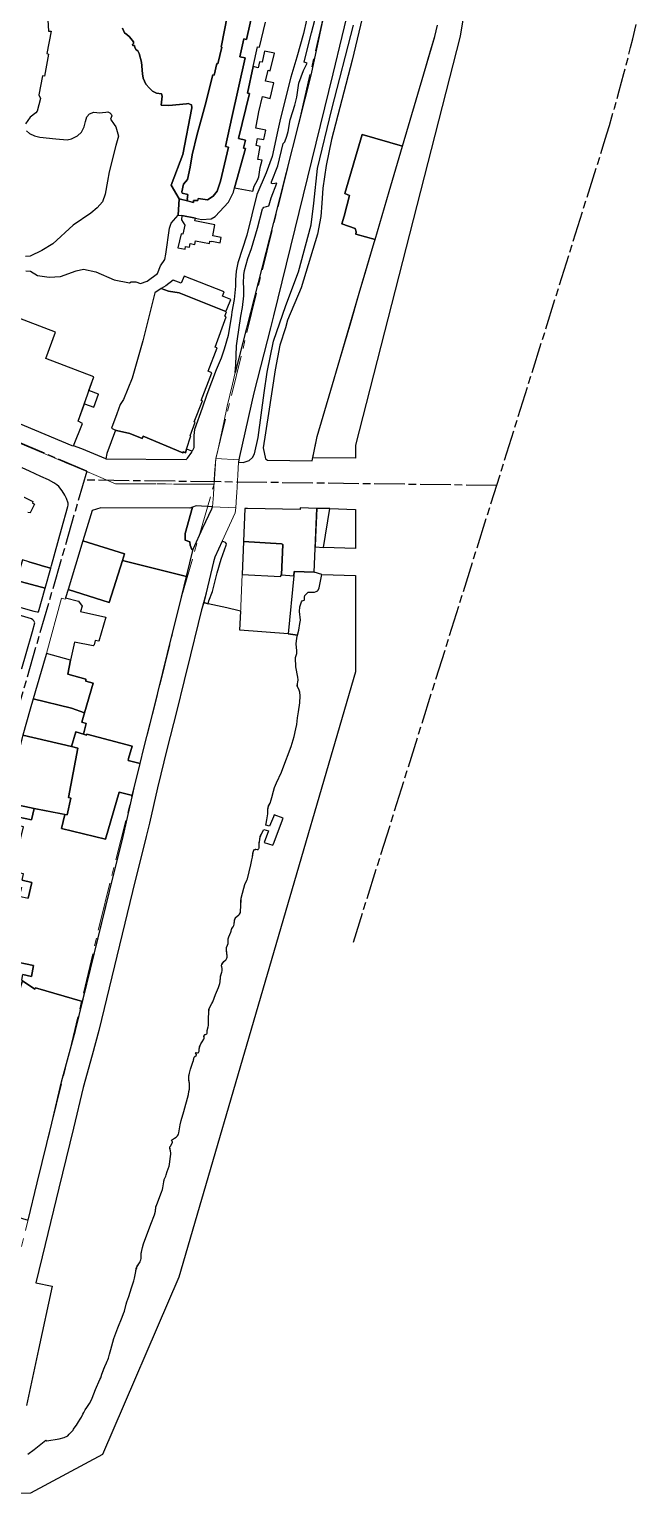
# Model space of a CAD drawing. Header units: millimetres. Extents: x 125232 to 134072, y 142885 to 152835.
# Drawn here: x 130559 to 131038, y 142885 to 144035 of the extents above; entities that cross this region are included whole.
import ezdxf

# ---------------------------------------------------------------- set-up
doc = ezdxf.new("R2010")
doc.units = ezdxf.units.MM
doc.linetypes.add('ACAD_ISO08W100', pattern=[36, 24, -3, 6, -3])
doc.linetypes.add('CENTER', pattern=[50.8, 31.75, -6.35, 6.35, -6.35])
for name, color, linetype in [('commerce', 10, 'Continuous'), ('commerce & office', 242, 'Continuous'), ('commerce and residence', 32, 'Continuous'), ('green & plaza', 80, 'Continuous'), ('hospital', 231, 'Continuous'), ('industry', 35, 'Continuous'), ('reserve', 253, 'Continuous'), ('residence', 2, 'Continuous'), ('residence-bad', 41, 'Continuous'), ('water', 4, 'Continuous'), ('老城北中心线', 7, 'ACAD_ISO08W100')]:
    doc.layers.add(name, color=color, linetype=linetype)
for name, color, linetype, lineweight in [('government', 221, 'Continuous', 0), ('historical site', 232, 'Continuous', 0), ('municipal utilities', 151, 'Continuous', 0), ('super block', 6, 'CENTER', 0)]:
    doc.layers.add(name, color=color, linetype=linetype, lineweight=lineweight)

msp = doc.modelspace()

# ---------------------------------------------------------------- linework, layer by layer
at = {"layer": 'commerce'}
msp.add_lwpolyline([(130714.2, 144046.1), (130709.1, 144021), (130709.6, 144020.8), (130706.6, 144007.8), (130705.6, 144008.1), (130703.5, 143999), (130702.5, 143999.1), (130696.7, 143975.4), (130693.4, 143963.8), (130690.3, 143952.7), (130686.5, 143936.6), (130684.7, 143926.7), (130682.6, 143917.1), (130679.7, 143913.4), (130678.4, 143907.5), (130678.6, 143906.4), (130683.1, 143905.4), (130682.5, 143901.5), (130682.8, 143901.4), (130682.7, 143900.3), (130687.4, 143899.2), (130687.5, 143900.8), (130690.8, 143900.7), (130691, 143902.3), (130698.3, 143901.2), (130702.9, 143904), (130706.1, 143908.1), (130708.6, 143915.9), (130714.8, 143942.5), (130712.4, 143943.1), (130717.6, 143965.8), (130728, 144012.4), (130723.8, 144013.2), (130726.8, 144027.4), (130728.9, 144027), (130737.5, 144065.6)], dxfattribs=at)
for points in [[(130741.4, 143982.1), (130747.6, 143980.7), (130750.3, 143992.9), (130743.8, 143994.3), (130745.9, 144002.8), (130747.6, 144002.4), (130750.8, 144016.1), (130743.2, 144017.8), (130741.3, 144009), (130739.2, 144009.5), (130738.2, 144004.8), (130734.2, 144005.8), (130729.8, 143984.9), (130731.2, 143984.6), (130722.8, 143949.4), (130728.1, 143948), (130726.7, 143941.8), (130728.1, 143941.5), (130719.6, 143910.5), (130734, 143908.1), (130735.1, 143911.8), (130737.6, 143916.7), (130738.6, 143919.3), (130739.6, 143926.6), (130741.3, 143932.2), (130737.8, 143932.9), (130739.7, 143943), (130736.6, 143943.7), (130737.7, 143949.3), (130742.6, 143948.4), (130744, 143955.7), (130736.4, 143957.3), (130738.7, 143970.1)], [(130840.8, 143907.8), (130851.2, 143943.2), (130819.5, 143952.3), (130805.9, 143906.2), (130809.6, 143904.5), (130805.5, 143888.4), (130803.7, 143882.3), (130814.2, 143878.7), (130814.8, 143876.1), (130814.7, 143874.4), (130829.7, 143870.2)], [(130704.2, 143881.7), (130688.5, 143884.8), (130688.9, 143886.8), (130688.9, 143886.8), (130678.4, 143889), (130677.9, 143885.5), (130680.6, 143881.3), (130679, 143874.4), (130677.7, 143874.6), (130675.1, 143863.6), (130680.8, 143862.5), (130681.2, 143864.7), (130684.3, 143864.1), (130684.8, 143866.9), (130688.5, 143866.2), (130689, 143869.1), (130699.9, 143866.9), (130700.3, 143868.9), (130701.7, 143868.6), (130701.7, 143868.9), (130708.4, 143867.5), (130709.2, 143871.7), (130702.5, 143873.1)], [(130711.5, 143829.2), (130680, 143841.5), (130677.7, 143835.8), (130671.4, 143838.3), (130665.8, 143833.9), (130662, 143831.6), (130667.8, 143829.6), (130676.1, 143828.2), (130712.7, 143813.6), (130713.7, 143816.1), (130716.6, 143823.2), (130710.2, 143825.8)], [(130684.5, 143633.2), (130680.9, 143634.4), (130680.8, 143639.8), (130686.6, 143660.4), (130684.5, 143659.6), (130614.9, 143659.9), (130607.9, 143657.7), (130600.7, 143633.8), (130633.3, 143623.8), (130631.7, 143618.6), (130682, 143606.1), (130686.9, 143626.4), (130686.1, 143627.2), (130684.8, 143630.4)], [(130602.1, 143499.2), (130591.8, 143502.7), (130561.8, 143510.1), (130559.3, 143501.9), (130553.8, 143481.5), (130591.7, 143472.8), (130595.1, 143484.2), (130601.3, 143482.3), (130603.4, 143490.7), (130600, 143491.8)]]:
    msp.add_lwpolyline(points, close=True, dxfattribs=at)
at = {"layer": 'commerce & office'}
msp.add_lwpolyline([(130563.1, 143569.7), (130562.4, 143571.1), (130561.6, 143572), (130560.5, 143572.8), (130560.4, 143572.9), (130544.8, 143577.5), (130526.4, 143582.8), (130522.1, 143584), (130494.6, 143591.9), (130492.3, 143592.5), (130492.3, 143592.5), (130492, 143591.2), (130487.7, 143574.4), (130527, 143562.7), (130525.3, 143556.2), (130524.2, 143556.6), (130520.4, 143543.2), (130553, 143533.9), (130556.3, 143545.7), (130561.2, 143562.8)], close=True, dxfattribs=at)
at = {"layer": 'commerce and residence'}
for points in [[(130631.7, 143618.6), (130633.3, 143623.8), (130600.7, 143633.8), (130589.1, 143595.8), (130621.4, 143585.6)], [(130608.8, 143522.4), (130603.1, 143523.9), (130603.1, 143525.5), (130588.9, 143529.4), (130591.1, 143540.3), (130572.2, 143545.5), (130571.3, 143542.2), (130561.8, 143510.1), (130591.8, 143502.7), (130602.1, 143499.2)], [(130596.9, 143471.5), (130591.7, 143472.8), (130553.8, 143481.5), (130546.8, 143455.1), (130539.5, 143430), (130546.8, 143428.5), (130546.6, 143427.5), (130562.5, 143424), (130588.4, 143419.2), (130591.2, 143432.3), (130589.4, 143432.8)]]:
    msp.add_lwpolyline(points, close=True, dxfattribs=at)
at = {"layer": 'government'}
msp.add_lwpolyline([(130557.7, 143656.1), (130559.4, 143655.9), (130562.9, 143662.6), (130561.2, 143663.8), (130561.6, 143664.7), (130554.6, 143668.1)], dxfattribs=at)
for points in [[(130766, 143606.6), (130756.5, 143607.2), (130755.6, 143606.1), (130725.5, 143607.6), (130723.8, 143563.8), (130761.7, 143561.1)], [(130618.8, 143574.1), (130599, 143578.5), (130600.1, 143582.7), (130597.3, 143586.7), (130587.1, 143589.2), (130586.8, 143588.3), (130584, 143589), (130572.2, 143545.5), (130591.1, 143540.3), (130594.1, 143554.6), (130608.7, 143551.5), (130609.6, 143552.3), (130610.3, 143555.8), (130613.2, 143555.2)]]:
    msp.add_lwpolyline(points, close=True, dxfattribs=at)
at = {"layer": 'green & plaza'}
for points in [[(130817.7, 144088.1), (130796.5, 144000), (130750, 143810.3), (130747.7, 143801), (130734.8, 143750), (130723.4, 143700), (130722.9, 143697.4), (130722.8, 143695.6), (130726.4, 143695.4), (130731.1, 143697), (130733.7, 143699.2), (130735.3, 143702), (130738.2, 143714.9), (130742.8, 143750), (130745.1, 143766.2), (130750, 143790.4), (130759.8, 143818.3), (130769.6, 143844.8), (130779.7, 143881.5), (130781.7, 143898.7), (130784.6, 143925.9), (130795.8, 143972.4), (130812.8, 144038)], [(130792.6, 144061.5), (130779.6, 144000), (130750, 143883.4), (130720.1, 143766), (130720.1, 143766), (130720.7, 143772.2), (130720.9, 143779.3), (130721.2, 143786.9), (130721.6, 143790.5), (130724.6, 143809.9), (130725.7, 143816.7), (130726.9, 143826), (130727, 143832.7), (130726.7, 143835.6), (130726.9, 143842.4), (130727.5, 143845.8), (130730, 143855.2), (130732.9, 143863), (130737.5, 143879), (130741.5, 143894.1), (130742, 143894.8), (130742.6, 143895.4), (130744.6, 143895.9), (130746.5, 143896.5), (130746.7, 143897.3), (130748.2, 143902.9), (130752.8, 143914.3), (130749.5, 143913.7), (130748.6, 143914.1), (130748.6, 143915.3), (130753.4, 143927.9), (130757.6, 143945.4), (130758.9, 143946.8), (130760.7, 143951.1), (130761.7, 143954.8), (130763.2, 143963.8), (130763.4, 143964.7), (130766.8, 143975.4), (130768.4, 143981.8), (130770, 143992.7), (130771.7, 143997.6), (130773.7, 144002.7), (130776.5, 144008.3), (130774.1, 144009.2), (130776.8, 144019.8), (130779.8, 144032.2), (130783.7, 144047.1)], [(130822.2, 144054.7), (130811.8, 144010.8), (130795.7, 143948.4), (130791.3, 143928.2), (130788.7, 143910.4), (130788, 143898.7), (130787.1, 143888.2), (130784.6, 143874.3), (130771.8, 143832.2), (130761.2, 143807), (130759.4, 143800.8), (130755, 143787.3), (130751.5, 143768), (130746.2, 143733.8), (130742, 143706.7), (130743.8, 143698.1), (130745.4, 143697.2), (130780.4, 143696.6), (130784.3, 143715.8), (130795, 143752.1), (130802.1, 143776.1), (130810.6, 143805.1), (130817.3, 143828.1), (130821.1, 143841), (130829, 143867.7), (130829.7, 143870.2), (130814.7, 143874.4), (130814.8, 143876.1), (130814.2, 143878.7), (130803.7, 143882.3), (130805.5, 143888.4), (130809.6, 143904.5), (130805.9, 143906.2), (130819.5, 143952.3), (130851.2, 143943.2), (130867.9, 144000), (130873.1, 144017.9), (130876.5, 144029.2), (130878.6, 144038)], [(130776.1, 144042.1), (130773.6, 144031.5), (130768.5, 144013.1), (130763.7, 143997.4), (130755.6, 143965.3), (130753.5, 143955.8), (130749, 143935.2), (130744.3, 143922.5), (130737.1, 143905.4), (130729.1, 143873.6), (130722.2, 143851.8), (130720.9, 143845.3), (130720.4, 143838.6), (130720.3, 143833.6), (130719.4, 143823.2), (130717.6, 143813.5), (130717.3, 143810.9), (130714.5, 143795), (130711.5, 143784.2), (130709.1, 143777.1), (130705.1, 143767.9), (130697.8, 143748.5), (130694.1, 143737.9), (130688.3, 143721.1), (130687.7, 143716.6), (130687.8, 143706.9), (130686.5, 143704.3), (130682, 143705.7), (130685.4, 143716.1), (130684.9, 143716.3), (130688.8, 143727), (130688, 143727.3), (130694.6, 143743.6), (130693.4, 143744), (130701.9, 143765.5), (130699, 143766.8), (130706, 143785.1), (130704.4, 143785.8), (130713.1, 143809.5), (130712, 143810), (130713.4, 143813.3), (130712.7, 143813.6), (130713.7, 143816.1), (130716.6, 143823.2), (130710.2, 143825.8), (130711.5, 143829.2), (130680, 143841.5), (130677.7, 143835.8), (130671.4, 143838.3), (130665.8, 143833.9), (130662, 143831.6), (130657, 143828.3), (130647.7, 143790.7), (130639.3, 143761.3), (130632.7, 143744.6), (130629.9, 143740.8), (130627.4, 143733.6), (130623.1, 143722.3), (130626.3, 143720.7), (130619.6, 143702.3), (130618.8, 143698.3), (130600, 143706.1), (130593.3, 143708.3), (130600.4, 143726), (130597, 143727.6), (130601.9, 143741.4), (130609.4, 143738.6), (130613.1, 143749), (130605.5, 143751.8), (130609.3, 143762.4), (130571.7, 143776.8), (130579.2, 143797.4), (130545.9, 143810.4)], [(130573.3, 144042.4), (130573.9, 144033.3), (130575.8, 144033.3), (130572.6, 144015.8), (130573.7, 144015.4), (130570.7, 143998.1), (130569.1, 143998.3), (130566.3, 143983.4), (130567.6, 143980.6), (130564.9, 143970.7), (130563.9, 143969.3), (130559.3, 143965.9), (130555.9, 143960.9)], [(130556.1, 143845.6), (130559.8, 143845.3), (130565.3, 143842), (130574.4, 143840.5), (130583.1, 143841), (130595.6, 143845.5), (130601.1, 143846.8), (130611, 143844.7), (130625.3, 143838.4), (130637.2, 143836.1), (130638.5, 143837), (130642.3, 143837), (130645.8, 143835.7), (130651.1, 143837.4), (130659.1, 143843.4), (130661.5, 143849.5), (130665, 143854.5), (130665.8, 143858.6), (130668.7, 143878.9), (130669.8, 143883), (130675.4, 143889.3), (130678.4, 143889), (130677.9, 143885.5), (130680.6, 143881.3), (130679, 143874.4), (130677.7, 143874.6), (130675.1, 143863.6), (130680.8, 143862.5), (130681.2, 143864.7), (130684.3, 143864.1), (130684.8, 143866.9), (130688.5, 143866.2), (130689, 143869.1), (130699.9, 143866.9), (130700.3, 143868.9), (130701.7, 143868.6), (130701.7, 143868.9), (130708.4, 143867.5), (130709.2, 143871.7), (130702.5, 143873.1), (130704.2, 143881.7), (130688.5, 143884.8), (130688.9, 143886.8), (130693.8, 143885.7), (130701.2, 143886.4), (130704.3, 143888.1), (130714.8, 143899.5), (130718.7, 143907.2), (130719.6, 143910.5), (130734, 143908.1), (130735.1, 143911.8), (130737.6, 143916.7), (130738.6, 143919.3), (130739.6, 143926.6), (130741.3, 143932.2), (130737.8, 143932.9), (130739.7, 143943), (130736.6, 143943.7), (130737.7, 143949.3), (130742.6, 143948.4), (130744, 143955.7), (130736.4, 143957.3), (130738.7, 143970.1), (130741.4, 143982.1), (130747.6, 143980.7), (130750.3, 143992.9), (130743.8, 143994.3), (130745.9, 144002.8), (130747.6, 144002.4), (130750.8, 144016.1), (130743.2, 144017.8), (130741.3, 144009), (130739.2, 144009.5), (130738.2, 144004.8), (130734.2, 144005.8), (130737.5, 144021.2), (130739.2, 144020.8), (130743.8, 144040.4)], [(130631.8, 144035.8), (130633.4, 144032.2), (130635.3, 144030.9), (130637.4, 144029), (130640.3, 144025), (130640.3, 144023.8), (130639.7, 144023), (130639.9, 144022.3), (130641.1, 144022.1), (130641.5, 144020.5), (130642.4, 144018.8), (130643.8, 144018.1), (130644.8, 144016), (130646.8, 144009.2), (130647.4, 144000), (130647.9, 143996.6), (130650.1, 143992), (130652.9, 143988.7), (130655.4, 143986.4), (130658.4, 143984.9), (130662.4, 143984.2), (130662.8, 143982.5), (130662.2, 143975.3), (130668, 143975.2), (130682, 143976.5), (130683.2, 143976.6), (130685.8, 143975.7), (130686.1, 143973.4), (130679.1, 143936.8), (130670, 143912.8), (130676.1, 143901.9), (130682.7, 143900.3), (130682.8, 143901.4), (130682.5, 143901.5), (130683.1, 143905.4), (130678.6, 143906.4), (130678.4, 143907.5), (130679.7, 143913.4), (130682.6, 143917.1), (130684.7, 143926.7), (130686.5, 143936.6), (130690.3, 143952.7), (130693.4, 143963.8), (130696.7, 143975.4), (130702.5, 143999.1), (130703.5, 143999), (130705.6, 144008.1), (130706.6, 144007.8), (130709.6, 144020.8), (130709.1, 144021), (130714.2, 144046.1)], [(130556.6, 143955.3), (130559, 143953.1), (130562.9, 143951.3), (130567.1, 143950.3), (130579.5, 143949), (130588.5, 143948.3), (130591.8, 143949), (130596.5, 143951.3), (130599.6, 143954.2), (130601.8, 143958.4), (130602.7, 143962.5), (130603.9, 143966.2), (130606, 143968.7), (130609.4, 143970), (130614, 143969.5), (130616.1, 143969.7), (130618.7, 143970), (130620.2, 143970.1), (130621.8, 143969.5), (130623, 143968.4), (130623.4, 143967.1), (130622.4, 143964.4), (130625.2, 143960.3), (130626.5, 143958.5), (130628.6, 143951.1), (130626.6, 143943.7), (130621.3, 143923.2), (130620.1, 143915.8), (130618.3, 143905.6), (130616.1, 143899.7), (130612, 143895), (130607, 143890.7), (130593.1, 143881.4), (130577.3, 143866.6), (130568.5, 143861.4), (130559.5, 143857.1), (130555.7, 143856.9)], [(130557.6, 142918.1), (130562.6, 142921.8), (130571.6, 142929.1), (130572.6, 142928.5), (130582.1, 142930), (130586.1, 142931.2), (130589, 142932.5), (130590, 142933.6), (130592.1, 142935.8), (130593, 142936.9), (130593.4, 142937.5), (130594.8, 142939.4), (130595.8, 142940.8), (130597.2, 142943.3), (130598.7, 142945.4), (130599.7, 142947.1), (130600.8, 142949.3), (130601.5, 142950.6), (130602.6, 142952.8), (130603.9, 142954.6), (130606, 142957.8), (130606.9, 142959.6), (130608, 142961.8), (130610.7, 142968.7), (130614.1, 142976.5), (130614.7, 142977.9), (130615.6, 142980.7), (130618, 142986.8), (130619.3, 142989.6), (130619.8, 142990.9), (130620.3, 142992.1), (130620.7, 142993.4), (130621.7, 142996.4), (130622.6, 143000), (130624.2, 143005.8), (130625.1, 143008.6), (130626.6, 143012.8), (130628.2, 143017), (130631.6, 143025.5), (130632.7, 143028.3), (130633.3, 143030.2), (130634.7, 143035.7), (130635.2, 143037.5), (130636.7, 143041.7), (130638.8, 143048.5), (130640.7, 143054), (130641.2, 143055.9), (130641.5, 143057.3), (130642.2, 143061.3), (130642.6, 143063.6), (130643.4, 143065.4), (130645.1, 143068), (130645.6, 143068.9), (130646, 143069.8), (130646.1, 143070.4), (130646.3, 143071.4), (130646.4, 143075), (130646.9, 143077.7), (130647.5, 143080.1), (130648.3, 143083), (130649.3, 143085.9), (130654.4, 143099.7), (130656.4, 143104.2), (130656.9, 143105.5), (130657.6, 143108.4), (130658, 143111.9), (130658.6, 143113.8), (130662.4, 143123.5), (130663.1, 143125.4), (130663.5, 143126.8), (130664.1, 143131.4), (130664.5, 143133.3), (130665.7, 143136), (130666.1, 143137.1), (130666.8, 143139.5), (130668.3, 143143.9), (130668.6, 143145.1), (130669.5, 143151.5), (130669.7, 143153), (130669.7, 143154.1), (130669.5, 143155.6), (130668.8, 143158.8), (130669.7, 143159.8), (130671, 143162.6), (130670.2, 143164.2), (130672.6, 143165.7), (130673.8, 143166.6), (130674.9, 143167.6), (130675.4, 143168.3), (130675.7, 143168.9), (130676, 143169.8), (130676.5, 143173.1), (130677, 143176.1), (130677.8, 143179.5), (130679.9, 143186.7), (130683.4, 143200), (130683.9, 143202.4), (130684.2, 143204), (130684.4, 143206), (130684.4, 143207.5), (130684.3, 143208.6), (130683.8, 143211.9), (130683.9, 143214.7), (130684.4, 143216.8), (130685.2, 143219.7), (130687, 143225.3), (130687.4, 143226.7), (130688, 143229.1), (130688.4, 143229.7), (130689.4, 143230.5), (130689.7, 143231), (130689.8, 143231.3), (130689.1, 143232.5), (130689.6, 143232.9), (130690.5, 143232.6), (130691, 143232.6), (130691.4, 143232.9), (130691.7, 143233.3), (130691.9, 143233.8), (130692, 143234.8), (130692.2, 143237.6), (130693.3, 143239.7), (130694.1, 143241.3), (130695.5, 143243.2), (130695.7, 143244), (130695.6, 143245.9), (130696.2, 143246.8), (130697.4, 143247.2), (130697.9, 143247.5), (130698.1, 143247.9), (130698.1, 143250), (130699, 143253.1), (130699.2, 143254.1), (130699.3, 143255.1), (130699.2, 143261.1), (130699.5, 143262.9), (130699.5, 143266.5), (130700.2, 143268.3), (130701.9, 143271.3), (130702.5, 143272.7), (130704.6, 143278.3), (130707, 143283.9), (130707.6, 143285.5), (130708, 143286.9), (130708.2, 143288.2), (130708.5, 143292.5), (130709.7, 143295.9), (130709.9, 143296.9), (130710, 143297.6), (130709.9, 143298.6), (130709.5, 143300.8), (130709.7, 143302), (130711.2, 143304.1), (130712.7, 143305.5), (130713.1, 143305.8), (130713.3, 143306.3), (130713.5, 143306.7), (130713.7, 143307.6), (130713.7, 143308.6), (130713.2, 143313.3), (130713.4, 143315.3), (130714.1, 143317.1), (130714.5, 143318.4), (130714.7, 143319.4), (130714.7, 143321.9), (130715.1, 143323.5), (130716.6, 143327.2), (130716.9, 143328.1), (130717.4, 143330), (130718.5, 143331.5), (130718.8, 143332), (130719, 143332.5), (130719.2, 143333.4), (130719.6, 143336.6), (130720.4, 143338.7), (130723, 143340.7), (130723.6, 143341.3), (130724.2, 143342.6), (130724.3, 143343.6), (130724.6, 143347.5), (130724.7, 143353), (130725, 143355), (130727.6, 143364.5), (130729.2, 143367.9), (130729.7, 143369), (130732.3, 143380), (130733.2, 143383.9), (130733.6, 143385.9), (130734.1, 143389.7), (130734.8, 143391.6), (130736.1, 143392.2), (130737.3, 143392.1), (130738, 143392.1), (130738.4, 143392.4), (130738.7, 143392.8), (130738.9, 143393.3), (130739, 143393.8), (130738.9, 143396.8), (130739.3, 143399.6), (130739.8, 143402.4), (130740.6, 143404.3), (130742.5, 143407.6), (130746.1, 143406.7), (130742.8, 143397.6), (130749.6, 143395.3), (130750, 143396.3), (130757.7, 143416.6), (130750.7, 143419.2), (130750, 143417.5), (130747.1, 143410.4), (130744.1, 143411.1), (130744.4, 143412.3), (130745, 143415.3), (130745.4, 143418.3), (130745.6, 143420), (130745.7, 143423), (130746, 143425.5), (130747.5, 143428.4), (130748.4, 143430.8), (130748.9, 143432.7), (130750, 143437.6), (130750.9, 143440.5), (130752.5, 143444.2), (130756.4, 143452.6), (130757.4, 143455.5), (130764, 143472.8), (130766.2, 143480.5), (130767.5, 143486.5), (130768.4, 143489.9), (130769, 143495.2), (130769.7, 143500), (130770.7, 143506.9), (130770.9, 143512.4), (130770.7, 143515.2), (130770.3, 143517), (130768.7, 143520.4), (130768.9, 143522), (130769.3, 143523.1), (130769.5, 143525.1), (130769.3, 143527), (130767.7, 143535.2), (130767.3, 143542.5), (130768.3, 143545.7), (130768.4, 143547.6), (130768, 143553.3), (130768.4, 143557.7), (130768.9, 143560), (130761.7, 143560.9), (130761.7, 143561.1), (130723.8, 143563.8), (130724.4, 143578.8), (130723.1, 143579.1), (130713.5, 143581.4), (130698.9, 143584.6), (130695.4, 143585.6), (130693.8, 143579.8), (130691.1, 143569.1), (130685, 143544.5), (130680.1, 143524.5), (130674, 143500), (130666.8, 143471.4), (130659.2, 143440.3), (130652.9, 143412.6), (130650.4, 143402.1), (130639.7, 143359.1), (130613.2, 143250), (130607.9, 143230.7), (130601, 143205.4), (130593.4, 143173.5), (130581.9, 143126.6), (130571.3, 143082.5), (130564, 143052.4), (130576.8, 143049.6), (130566, 143000), (130556.5, 142956.1)]]:
    msp.add_lwpolyline(points, dxfattribs=at)
for points in [[(130647.9, 143716), (130647.1, 143714.1), (130637.6, 143718), (130627.2, 143720.5), (130626.3, 143720.7), (130619.6, 143702.3), (130618.8, 143698.3), (130681.6, 143697.6), (130682.6, 143698.8), (130686, 143703.4), (130686.5, 143704.3), (130682, 143705.7), (130681.1, 143702.9), (130679.5, 143703.6), (130679.2, 143703)], [(130694.8, 143644), (130701.8, 143659.1), (130702.4, 143660.7), (130689.5, 143661.3), (130686.6, 143660.4), (130680.8, 143639.8), (130680.9, 143634.4), (130684.5, 143633.2), (130684.8, 143630.4), (130686.1, 143627.2), (130686.9, 143626.4), (130687.2, 143627.5)], [(130782.7, 143629.1), (130789.2, 143628.8), (130794.2, 143659.3), (130784, 143659.3), (130783.1, 143636.9)], [(130706.1, 143608.8), (130709.1, 143619.5), (130713.1, 143630.4), (130713.2, 143631.5), (130712.5, 143632.5), (130710, 143633.6), (130704.1, 143621), (130703.1, 143617.4), (130697.3, 143593.2), (130695.4, 143585.6), (130698.9, 143584.6), (130699.4, 143586.8), (130702.4, 143594.1)], [(130786.7, 143600.9), (130788.1, 143607.6), (130781.9, 143609.4), (130781.9, 143609.4), (130766.2, 143610), (130766, 143606.6), (130761.7, 143560.9), (130768.9, 143560), (130770.1, 143563.8), (130770.8, 143569), (130771.2, 143571.7), (130770.6, 143578.6), (130770.8, 143582.2), (130772.1, 143586.2), (130772.7, 143586.8), (130774.2, 143587.4), (130774.4, 143587.8), (130774.3, 143589.9), (130774.8, 143591), (130776, 143592.4), (130777.4, 143593.8), (130781.1, 143593.7), (130782.2, 143593.7), (130783.6, 143594.2), (130784.3, 143594.6), (130785, 143595.2), (130785.9, 143597.1)]]:
    msp.add_lwpolyline(points, close=True, dxfattribs=at)
at = {"layer": 'historical site'}
for points in [[(130792.6, 144061.5), (130779.6, 144000), (130750, 143883.4), (130720.1, 143766), (130718, 143756.7), (130713.8, 143739.6), (130711.2, 143726.6), (130705.9, 143702.5), (130704.9, 143698.5), (130722.9, 143697.4), (130723.4, 143700), (130734.8, 143750), (130747.7, 143801), (130750, 143810.3), (130796.5, 144000), (130817.7, 144088.1)], [(130556.5, 142956.1), (130566, 143000), (130576.8, 143049.6), (130564, 143052.4), (130571.3, 143082.5), (130581.9, 143126.6), (130593.4, 143173.5), (130601, 143205.4), (130607.9, 143230.7), (130613.2, 143250), (130639.7, 143359.1), (130650.4, 143402.1), (130652.9, 143412.6), (130659.2, 143440.3), (130666.8, 143471.4), (130674, 143500), (130680.1, 143524.5), (130685, 143544.5), (130691.1, 143569.1), (130693.8, 143579.8), (130697.3, 143593.2), (130703.1, 143617.4), (130704.1, 143621), (130710, 143633.6), (130720.2, 143655.8), (130720.5, 143659.8), (130702.4, 143660.7), (130701.8, 143659.1), (130694.8, 143644), (130687.2, 143627.5), (130676.1, 143582.2), (130670.8, 143560.5), (130655.8, 143500), (130648.6, 143471.4), (130641, 143440.3), (130632.2, 143402.1), (130621.5, 143359.1), (130595, 143250), (130584.1, 143209.8), (130576.4, 143177.6), (130564.9, 143130.7), (130557.8, 143101.5)]]:
    msp.add_lwpolyline(points, dxfattribs=at)
msp.add_lwpolyline([(130722.9, 143697.4), (130722.8, 143695.6), (130722.3, 143685.6), (130721.4, 143671.6), (130721.2, 143668.8), (130720.5, 143659.8), (130702.4, 143660.7), (130703, 143669.9), (130704, 143686.7), (130704.9, 143698.5)], close=True, dxfattribs=at)
at = {"layer": 'hospital'}
msp.add_lwpolyline([(130784, 143659.3), (130771.1, 143659.8), (130771.1, 143658.4), (130729.8, 143659.3), (130727.7, 143659.4), (130726.5, 143633.3), (130756.4, 143631.7), (130757.4, 143631.1), (130756.5, 143607.2), (130766, 143606.6), (130766.2, 143610), (130781.9, 143609.4)], close=True, dxfattribs=at)
at = {"layer": 'industry'}
msp.add_lwpolyline([(130564.7, 143615.7), (130558.4, 143617.5), (130553.5, 143619.1), (130548.8, 143602.9), (130571.1, 143596.7), (130575.6, 143612.5), (130570.7, 143613.9)], close=True, dxfattribs=at)
at = {"layer": 'municipal utilities'}
msp.add_lwpolyline([(130613.1, 143749), (130605.5, 143751.8), (130601.9, 143741.4), (130609.4, 143738.6)], close=True, dxfattribs=at)
at = {"layer": 'reserve'}
for points in [[(130553.5, 143289), (130563.1, 143282.5), (130563.6, 143283.5), (130600.5, 143272.8), (130621.5, 143359.1), (130632.2, 143402.1), (130639.6, 143434.3), (130629.2, 143437), (130618.4, 143400.2), (130584.1, 143408.4), (130586.7, 143419.5), (130562.5, 143424), (130560.6, 143415.2), (130545.5, 143418.4)], [(130553.2, 143368), (130560.8, 143366.2), (130557.8, 143353.8)], [(130526.9, 143308.3), (130562.1, 143301.1), (130560.4, 143292.5), (130553.7, 143293.9)]]:
    msp.add_lwpolyline(points, dxfattribs=at)
at = {"layer": 'residence'}
for points in [[(130701.9, 143765.5), (130699, 143766.8), (130706, 143785.1), (130704.4, 143785.8), (130713.1, 143809.5), (130712, 143810), (130713.4, 143813.3), (130676.1, 143828.2), (130667.8, 143829.6), (130662, 143831.6), (130657, 143828.3), (130647.7, 143790.7), (130639.3, 143761.3), (130632.7, 143744.6), (130629.9, 143740.8), (130627.4, 143733.6), (130623.1, 143722.3), (130626.3, 143720.7), (130627.2, 143720.5), (130637.6, 143718), (130647.1, 143714.1), (130647.9, 143716), (130679.2, 143703), (130679.5, 143703.6), (130681.1, 143702.9), (130682, 143705.7), (130685.4, 143716.1), (130684.9, 143716.3), (130688.8, 143727), (130688, 143727.3), (130694.6, 143743.6), (130693.4, 143744)], [(130571.7, 143776.8), (130579.2, 143797.4), (130545.9, 143810.4), (130530.2, 143815.5), (130528.1, 143811.9), (130521.9, 143795.8), (130522.6, 143795.7), (130520.8, 143790.7), (130521, 143790.7), (130540.7, 143784.5), (130523.3, 143737.4), (130533.4, 143733.1), (130592.1, 143708.7), (130593.3, 143708.3), (130600.4, 143726), (130597, 143727.6), (130609.3, 143762.4)], [(130757.4, 143631.1), (130756.4, 143631.7), (130726.5, 143633.3), (130725.5, 143607.6), (130755.6, 143606.1), (130756.5, 143607.2)], [(130676.1, 143582.2), (130682, 143606.1), (130631.7, 143618.6), (130621.4, 143585.6), (130589.1, 143595.8), (130587.1, 143589.2), (130597.3, 143586.7), (130600.1, 143582.7), (130599, 143578.5), (130618.8, 143574.1), (130613.2, 143555.2), (130610.3, 143555.8), (130609.6, 143552.3), (130608.7, 143551.5), (130594.1, 143554.6), (130591.1, 143540.3), (130588.9, 143529.4), (130603.1, 143525.5), (130603.1, 143523.9), (130608.8, 143522.4), (130602.1, 143499.2), (130600, 143491.8), (130603.4, 143490.7), (130601.3, 143482.3), (130603.7, 143481.7), (130603.9, 143482.3), (130639.4, 143473), (130636.5, 143463.4), (130636.2, 143461.8), (130645.7, 143459.5), (130648.6, 143471.4), (130655.8, 143500), (130670.8, 143560.5)], [(130584.1, 143209.8), (130595, 143250), (130600.5, 143272.8), (130563.6, 143283.5), (130563.1, 143282.5), (130553.5, 143289), (130550.2, 143279.4), (130545.8, 143284.7), (130535.6, 143289.3), (130528.8, 143290.8), (130528.9, 143289.5), (130502.4, 143304.7), (130492.2, 143266.7), (130477.6, 143213.2), (130458.3, 143144.6), (130453.9, 143129.3), (130477.2, 143123.7), (130496.5, 143119.2), (130513.2, 143114.4), (130557.8, 143101.5), (130564.9, 143130.7), (130576.4, 143177.6)]]:
    msp.add_lwpolyline(points, close=True, dxfattribs=at)
for points in [[(130558.4, 143617.5), (130564.7, 143615.7), (130570.7, 143613.9), (130575.6, 143612.5), (130576.2, 143614.6), (130584, 143643), (130589, 143660.9), (130589.3, 143662), (130589.1, 143663.5), (130588, 143667), (130586.7, 143669.8), (130584.6, 143673), (130581.8, 143676.4), (130580.3, 143677.8), (130578.1, 143679.3), (130573.9, 143681.7), (130567.9, 143684.4), (130558.8, 143688.6), (130553.1, 143691.1)], [(130554.6, 143668.1), (130561.6, 143664.7), (130561.2, 143663.8), (130562.9, 143662.6), (130559.4, 143655.9), (130557.7, 143656.1)], [(130520.5, 143590.6), (130562.2, 143578.9), (130564.8, 143578.3), (130566, 143578.4), (130571.1, 143596.7), (130548.8, 143602.9)]]:
    msp.add_lwpolyline(points, dxfattribs=at)
at = {"layer": 'residence-bad'}
for points in [[(130629.2, 143437), (130639.6, 143434.3), (130641, 143440.3), (130645.7, 143459.5), (130636.2, 143461.8), (130636.5, 143463.4), (130639.4, 143473), (130603.9, 143482.3), (130603.7, 143481.7), (130601.3, 143482.3), (130595.1, 143484.2), (130591.7, 143472.8), (130596.9, 143471.5), (130589.4, 143432.8), (130591.2, 143432.3), (130588.4, 143419.2), (130586.7, 143419.5), (130584.1, 143408.4), (130618.4, 143400.2)], [(130554.1, 143409.8), (130544.2, 143412.1), (130545.5, 143418.4), (130560.6, 143415.2), (130562.5, 143424), (130546.6, 143427.5), (130546.8, 143428.5), (130539.5, 143430), (130532.6, 143406.1), (130526.9, 143386.3), (130526.7, 143385.7), (130537, 143383.4), (130537.8, 143386.4), (130547.9, 143383.9)], [(130537.2, 143358.7), (130538.8, 143365.3), (130552.6, 143362.2), (130550.9, 143355.4), (130557.8, 143353.8), (130560.8, 143366.2), (130553.2, 143368), (130554.2, 143372.8), (130523.9, 143379), (130521.8, 143376.8), (130506.2, 143318.8), (130512.9, 143316.8), (130514.3, 143321.8), (130516.4, 143319.6), (130518.4, 143321.7), (130519.9, 143325.9), (130520.8, 143330.1), (130527.1, 143328.6), (130530.5, 143342), (130532.6, 143341.7)], [(130562.1, 143301.1), (130526.9, 143308.3), (130526.4, 143306.3), (130518.2, 143308.8), (130504.9, 143314), (130502.4, 143304.7), (130528.9, 143289.5), (130528.8, 143290.8), (130535.6, 143289.3), (130545.8, 143284.7), (130550.2, 143279.4), (130553.5, 143289), (130552.8, 143289.5), (130553.7, 143293.9), (130560.4, 143292.5)]]:
    msp.add_lwpolyline(points, close=True, dxfattribs=at)
at = {"layer": 'super block'}
for points in [[(130413.9, 144094), (130416.6, 144025.4), (130415.4, 143984.1), (130405, 143936.4), (130380.7, 143866.8), (130354.4, 143793.5), (130364.4, 143789.3), (130607.4, 143686.7), (130626.3, 143678.7), (130703.5, 143678.3), (130704.9, 143698.5), (130771.6, 143968.4), (130808, 144127.6)], [(130543.7, 143043.9), (130561.3, 143116.1), (130576.4, 143177.6), (130589.5, 143229.9), (130614.2, 143334.7), (130661.2, 143521.7), (130677.8, 143589), (130703.5, 143678.3), (130626.3, 143678.7), (130607.4, 143686.7), (130364.4, 143789.3)]]:
    msp.add_lwpolyline(points, dxfattribs=at)
at = {"layer": 'water'}
for points in [[(130983.9, 144560.2), (130896.3, 144029.6), (130814.4, 143708.8), (130814.4, 143698.6), (130780.9, 143699), (130784.3, 143715.8), (130795, 143752.1), (130802.1, 143776.1), (130817.3, 143828.1), (130829, 143867.7), (130829.7, 143870.2), (130840.8, 143907.8), (130851.2, 143943.2), (130867.9, 144000), (130876.5, 144029.2), (130878.6, 144038)], [(130737.5, 144065.6), (130728.9, 144027), (130726.8, 144027.4), (130723.8, 144013.2), (130728, 144012.4), (130717.6, 143965.8), (130712.4, 143943.1), (130714.8, 143942.5), (130708.6, 143915.9), (130706.1, 143908.1), (130702.9, 143904), (130698.3, 143901.2), (130691, 143902.3), (130690.8, 143900.7), (130687.5, 143900.8), (130687.4, 143899.2), (130676.1, 143901.9), (130675.4, 143889.3), (130678.4, 143889), (130688.9, 143886.8), (130693.8, 143885.7), (130701.2, 143886.4), (130704.3, 143888.1), (130714.8, 143899.5), (130718.7, 143907.2), (130719.6, 143910.5), (130728.1, 143941.5), (130726.7, 143941.8), (130728.1, 143948), (130722.8, 143949.4), (130731.2, 143984.6), (130729.8, 143984.9), (130734.2, 144005.8), (130737.5, 144021.2), (130739.2, 144020.8), (130743.8, 144040.4)], [(130573.3, 144042.4), (130573.9, 144033.3), (130575.8, 144033.3), (130572.6, 144015.8), (130573.7, 144015.4), (130570.7, 143998.1), (130569.1, 143998.3), (130566.3, 143983.4), (130567.6, 143980.6), (130564.9, 143970.7), (130563.9, 143969.3), (130559.3, 143965.9), (130555.9, 143960.9)], [(130556.1, 143845.6), (130559.8, 143845.3), (130565.3, 143842), (130574.4, 143840.5), (130583.1, 143841), (130595.6, 143845.5), (130601.1, 143846.8), (130611, 143844.7), (130625.3, 143838.4), (130637.2, 143836.1), (130638.5, 143837), (130642.3, 143837), (130645.8, 143835.7), (130651.1, 143837.4), (130659.1, 143843.4), (130661.5, 143849.5), (130665, 143854.5), (130665.8, 143858.6), (130668.7, 143878.9), (130669.8, 143883), (130675.4, 143889.3), (130676.1, 143901.9), (130670, 143912.8), (130679.1, 143936.8), (130686.1, 143973.4), (130685.8, 143975.7), (130683.2, 143976.6), (130682, 143976.5), (130668, 143975.2), (130662.2, 143975.3), (130662.8, 143982.5), (130662.4, 143984.2), (130658.4, 143984.9), (130655.4, 143986.4), (130652.9, 143988.7), (130650.1, 143992), (130647.9, 143996.6), (130647.4, 144000), (130646.8, 144009.2), (130644.8, 144016), (130643.8, 144018.1), (130642.4, 144018.8), (130641.5, 144020.5), (130641.1, 144022.1), (130639.9, 144022.3), (130639.7, 144023), (130640.3, 144023.8), (130640.3, 144025), (130637.4, 144029), (130635.3, 144030.9), (130633.4, 144032.2), (130631.8, 144035.8)], [(130556.6, 143955.3), (130559, 143953.1), (130562.9, 143951.3), (130567.1, 143950.3), (130579.5, 143949), (130588.5, 143948.3), (130591.8, 143949), (130596.5, 143951.3), (130599.6, 143954.2), (130601.8, 143958.4), (130602.7, 143962.5), (130603.9, 143966.2), (130606, 143968.7), (130609.4, 143970), (130614, 143969.5), (130616.1, 143969.7), (130618.7, 143970), (130620.2, 143970.1), (130621.8, 143969.5), (130623, 143968.4), (130623.4, 143967.1), (130622.4, 143964.4), (130625.2, 143960.3), (130626.5, 143958.5), (130628.6, 143951.1), (130626.6, 143943.7), (130621.3, 143923.2), (130620.1, 143915.8), (130618.3, 143905.6), (130616.1, 143899.7), (130612, 143895), (130607, 143890.7), (130593.1, 143881.4), (130577.3, 143866.6), (130568.5, 143861.4), (130559.5, 143857.1), (130555.7, 143856.9)], [(130557.6, 142918.1), (130562.6, 142921.8), (130571.6, 142929.1), (130572.6, 142928.5), (130582.1, 142930), (130586.1, 142931.2), (130589, 142932.5), (130590, 142933.6), (130592.1, 142935.8), (130593, 142936.9), (130593.4, 142937.5), (130594.8, 142939.4), (130595.8, 142940.8), (130597.2, 142943.3), (130598.7, 142945.4), (130599.7, 142947.1), (130600.8, 142949.3), (130601.5, 142950.6), (130602.6, 142952.8), (130603.9, 142954.6), (130606, 142957.8), (130606.9, 142959.6), (130608, 142961.8), (130610.7, 142968.7), (130614.1, 142976.5), (130614.7, 142977.9), (130615.6, 142980.7), (130617.8, 142986.2), (130618.3, 142987.3), (130619.3, 142989.6), (130619.8, 142990.9), (130620.3, 142992.1), (130620.7, 142993.4), (130621.7, 142996.4), (130622.6, 143000), (130624.2, 143005.8), (130625.1, 143008.6), (130626.6, 143012.8), (130628.2, 143017), (130631.6, 143025.5), (130632.7, 143028.3), (130633.3, 143030.2), (130634.7, 143035.7), (130635.2, 143037.5), (130636.7, 143041.7), (130638.8, 143048.5), (130640.7, 143054), (130641.2, 143055.9), (130641.5, 143057.3), (130642.2, 143061.3), (130642.5, 143062.7), (130642.9, 143064.2), (130643.2, 143065), (130643.7, 143065.9), (130645.1, 143068), (130645.6, 143068.9), (130646, 143069.8), (130646.1, 143070.4), (130646.3, 143071.4), (130646.4, 143074.2), (130646.5, 143075.7), (130646.9, 143077.7), (130647.5, 143080.1), (130648.3, 143083), (130649.3, 143085.9), (130654.4, 143099.7), (130656.4, 143104.2), (130656.9, 143105.5), (130657.6, 143108.4), (130657.9, 143111.2), (130658.2, 143112.4), (130658.6, 143113.8), (130662.4, 143123.5), (130663.1, 143125.4), (130663.5, 143126.8), (130664.1, 143131.4), (130664.4, 143132.8), (130664.7, 143133.8), (130665.7, 143136), (130666.1, 143137.1), (130666.8, 143139.5), (130668.3, 143143.9), (130668.6, 143145.1), (130669.5, 143151.5), (130669.7, 143153), (130669.7, 143154.1), (130669.5, 143155.6), (130668.9, 143158), (130668.9, 143158.6), (130669, 143159), (130669.7, 143159.8), (130670.7, 143162), (130671, 143162.3), (130671, 143162.8), (130670.7, 143163.1), (130670.5, 143163.6), (130670.5, 143163.9), (130670.7, 143164.3), (130671, 143164.7), (130672.6, 143165.7), (130673.8, 143166.6), (130674.9, 143167.6), (130675.4, 143168.3), (130675.7, 143168.9), (130676, 143169.8), (130676.5, 143173.1), (130677, 143176.1), (130677.8, 143179.5), (130679.9, 143186.7), (130683.4, 143200), (130683.9, 143202.4), (130684.2, 143204), (130684.4, 143206), (130684.4, 143207.5), (130684.3, 143208.6), (130683.9, 143211.1), (130683.8, 143212.4), (130683.9, 143213.9), (130684.1, 143215.4), (130684.4, 143216.8), (130685.2, 143219.7), (130687, 143225.3), (130687.4, 143226.7), (130687.8, 143228.4), (130688.1, 143229.4), (130688.4, 143229.7), (130689.4, 143230.5), (130689.7, 143231), (130689.8, 143231.3), (130689.3, 143232.2), (130689.4, 143232.7), (130689.6, 143232.9), (130690.5, 143232.6), (130691, 143232.6), (130691.4, 143232.9), (130691.7, 143233.3), (130691.9, 143233.8), (130692, 143234.8), (130692.1, 143236.8), (130692.3, 143237.5), (130692.6, 143238.4), (130693.3, 143239.7), (130694.1, 143241.3), (130695.5, 143243.2), (130695.7, 143244), (130695.7, 143245.3), (130695.9, 143246.3), (130696.1, 143246.7), (130696.4, 143246.9), (130697.4, 143247.2), (130697.9, 143247.5), (130698.1, 143247.9), (130698.1, 143250), (130698.3, 143250.6), (130699, 143253.1), (130699.2, 143254.1), (130699.3, 143255.1), (130699.2, 143261.1), (130699.5, 143262.9), (130699.5, 143265.6), (130699.6, 143266.3), (130699.8, 143267.3), (130700.2, 143268.3), (130701.9, 143271.3), (130702.5, 143272.7), (130704.6, 143278.3), (130707, 143283.9), (130707.6, 143285.5), (130708, 143286.9), (130708.2, 143288.2), (130708.5, 143291.7), (130708.6, 143292.8), (130709.7, 143295.9), (130709.9, 143296.9), (130710, 143297.6), (130709.9, 143298.6), (130709.6, 143300.1), (130709.5, 143301.2), (130709.7, 143301.8), (130709.9, 143302.2), (130711.2, 143304.1), (130712.7, 143305.5), (130713.1, 143305.8), (130713.3, 143306.3), (130713.5, 143306.7), (130713.7, 143307.6), (130713.7, 143308.6), (130713.3, 143312.5), (130713.3, 143313.7), (130713.3, 143314.7), (130713.6, 143315.7), (130714.1, 143317.1), (130714.5, 143318.4), (130714.7, 143319.4), (130714.7, 143321.4), (130714.8, 143322.4), (130715.1, 143323.5), (130716.6, 143327.2), (130716.9, 143328.1), (130717.3, 143329.5), (130717.4, 143329.9), (130717.6, 143330.3), (130718.5, 143331.5), (130718.8, 143332), (130719, 143332.5), (130719.2, 143333.4), (130719.5, 143335.9), (130719.7, 143337), (130720.1, 143337.9), (130720.6, 143338.7), (130721, 143339.1), (130723, 143340.7), (130723.6, 143341.3), (130724.2, 143342.6), (130724.3, 143343.6), (130724.6, 143347.5), (130724.6, 143352.1), (130724.7, 143353.5), (130725, 143355), (130727.6, 143364.5), (130729.2, 143367.9), (130729.7, 143369), (130732.3, 143380), (130733.2, 143383.9), (130733.6, 143385.9), (130734, 143389.2), (130734.1, 143389.9), (130734.5, 143390.8), (130735.1, 143391.6), (130735.5, 143391.9), (130735.9, 143392.1), (130736.3, 143392.2), (130737.3, 143392.1), (130738, 143392.1), (130738.4, 143392.4), (130738.7, 143392.8), (130738.9, 143393.3), (130739, 143393.8), (130738.9, 143396.1), (130739, 143397.6), (130739.3, 143399.6), (130739.7, 143401.6), (130740.1, 143403), (130740.6, 143404.3), (130742.5, 143407.6), (130746.1, 143406.7), (130742.8, 143397.6), (130749.6, 143395.3), (130750, 143396.3), (130757.7, 143416.6), (130750.7, 143419.2), (130750, 143417.5), (130747.1, 143410.4), (130744.1, 143411.1), (130744.4, 143412.3), (130745, 143415.3), (130745.4, 143418.3), (130745.6, 143420), (130745.7, 143423), (130745.9, 143424.5), (130746.1, 143425.5), (130746.3, 143426.2), (130747.5, 143428.4), (130748.4, 143430.8), (130748.9, 143432.7), (130750, 143437.6), (130750.9, 143440.5), (130752.5, 143444.2), (130756.4, 143452.6), (130757.4, 143455.5), (130764, 143472.8), (130766.2, 143480.5), (130767.5, 143486.5), (130768.4, 143489.9), (130769, 143495.2), (130769.7, 143500), (130770.7, 143506.9), (130770.9, 143512.4), (130770.7, 143515.2), (130770.3, 143517), (130769, 143519.8), (130768.8, 143521), (130768.9, 143522), (130769.3, 143523.1), (130769.5, 143525.1), (130769.3, 143527), (130767.7, 143535.2), (130767.3, 143541.9), (130767.5, 143543.3), (130768.3, 143545.7), (130768.4, 143547.6), (130768, 143553.3), (130768.4, 143557.7), (130768.9, 143560), (130770.1, 143563.8), (130770.8, 143569), (130771.2, 143571.7), (130770.6, 143578.6), (130770.8, 143582.2), (130772.1, 143586.2), (130772.7, 143586.8), (130774.2, 143587.4), (130774.4, 143587.8), (130774.3, 143589.9), (130774.8, 143591), (130776, 143592.4), (130777.4, 143593.8), (130781.1, 143593.7), (130782.2, 143593.7), (130783.6, 143594.2), (130784, 143594.4), (130784.3, 143594.6), (130785, 143595.2), (130785.9, 143597.1), (130786.7, 143600.9), (130788.1, 143607.6), (130814.4, 143606.7), (130814.4, 143531.3), (130675.9, 143056.7), (130616.2, 142917.8), (130559.8, 142887.5), (130382.2, 142884.7)]]:
    msp.add_lwpolyline(points, dxfattribs=at)
msp.add_lwpolyline([(130794.2, 143659.3), (130814.4, 143658.5), (130814.4, 143627.8), (130789.2, 143628.8)], close=True, dxfattribs=at)
at = {"layer": '老城北中心线', "linetype": 'ACAD_ISO08W100', "lineweight": 25}
for p, q in [((130603.8, 143688.5), (130300.9, 143816.9)), ((130603.8, 143688.5), (130545, 143485.6)), ((130925, 143677.3), (130601.7, 143681.5))]:
    msp.add_line(p, q, dxfattribs=at)
msp.add_lwpolyline([(130812.7, 143319.3), (131009.3, 143946.1)], dxfattribs=at)
msp.add_arc((129863.8, 144305.3), 1200.4, 342.5887, 347.9593, dxfattribs=at)

doc.saveas('drawing.dxf')
